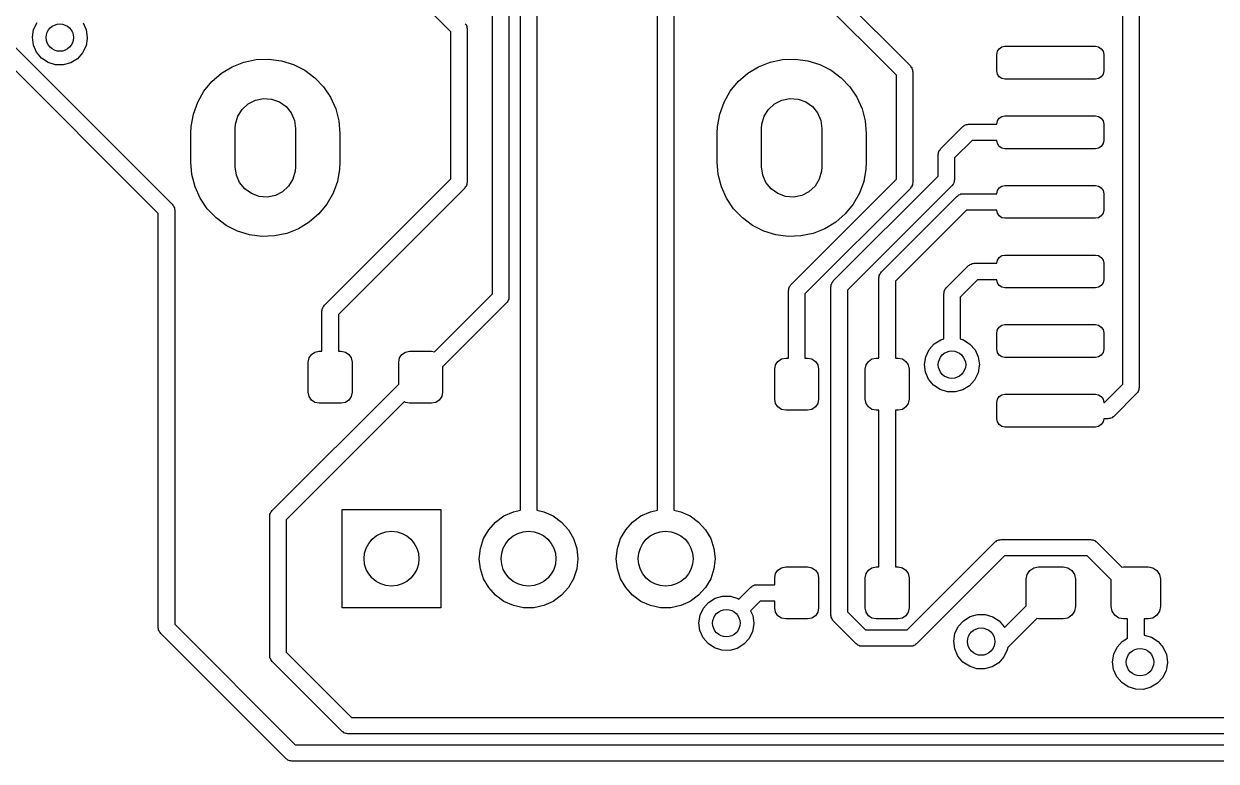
# Model space of a CAD drawing. Extents: x 74 to 208, y -143 to -31.
# Drawn here: x 150.81 to 172.56, y -143.41 to -129.95 of the extents above; entities that cross this region are included whole.
import ezdxf

# ---------------------------------------------------------------- set-up
doc = ezdxf.new("R2010")
doc.units = 0
doc.layers.add('BLACK', color=7, linetype='CONTINUOUS')

msp = doc.modelspace()

# ---------------------------------------------------------------- linework, layer by layer
at = {"layer": 'BLACK', "linetype": 'CONTINUOUS'}
for p, q in [((159.362, -134.875), (159.362, -126.973)), ((170.859, -136.523), (170.859, -126.885)), ((171.159, -126.823), (171.159, -136.585)), ((159.662, -127.035), (159.662, -134.937)), ((159.87, -138.827), (159.87, -127.381)), ((160.17, -127.443), (160.17, -138.827)), ((162.37, -138.827), (162.37, -128.818)), ((162.67, -128.88), (162.67, -138.827)), ((165.41, -129.143), (166.984, -130.717)), ((158.6, -130.097), (157.877, -129.374)), ((166.728, -130.885), (165.217, -129.374)), ((150.993, -130.054), (151.054, -129.926)), ((151.893, -129.931), (151.951, -130.06)), ((158.866, -129.946), (158.88, -129.96)), ((158.88, -129.96), (158.885, -129.979)), ((158.885, -129.979), (158.895, -129.996)), ((158.895, -129.996), (158.895, -130.016)), ((158.895, -130.016), (158.9, -130.035)), ((158.9, -130.035), (158.9, -132.842)), ((150.518, -130.237), (153.522, -133.241)), ((150.972, -130.194), (150.993, -130.054)), ((150.99, -130.335), (150.972, -130.194)), ((151.971, -130.213), (151.948, -130.352)), ((151.951, -130.06), (151.971, -130.2)), ((151.971, -130.2), (151.971, -130.213)), ((158.6, -132.78), (158.6, -130.097)), ((153.266, -133.409), (150.262, -130.405)), ((151.047, -130.465), (150.99, -130.335)), ((151.138, -130.573), (151.047, -130.465)), ((151.948, -130.352), (151.886, -130.48)), ((168.559, -130.508), (168.57, -130.45)), ((168.57, -130.45), (168.603, -130.402)), ((168.603, -130.402), (168.651, -130.369)), ((168.651, -130.369), (168.709, -130.358)), ((168.709, -130.358), (170.359, -130.358)), ((170.359, -130.358), (170.416, -130.369)), ((170.416, -130.369), (170.465, -130.402)), ((170.465, -130.402), (170.497, -130.45)), ((170.497, -130.45), (170.509, -130.508)), ((151.256, -130.652), (151.138, -130.573)), ((151.392, -130.694), (151.256, -130.652)), ((151.533, -130.697), (151.392, -130.694)), ((151.67, -130.659), (151.533, -130.697)), ((151.791, -130.585), (151.67, -130.659)), ((151.886, -130.48), (151.791, -130.585)), ((154.615, -130.732), (154.829, -130.647)), ((154.829, -130.647), (155.054, -130.6)), ((155.054, -130.6), (155.284, -130.592)), ((155.284, -130.592), (155.512, -130.622)), ((155.512, -130.622), (155.732, -130.69)), ((155.732, -130.69), (155.937, -130.794)), ((164.215, -130.732), (164.429, -130.647)), ((164.429, -130.647), (164.654, -130.6)), ((164.654, -130.6), (164.884, -130.592)), ((164.884, -130.592), (165.112, -130.622)), ((165.112, -130.622), (165.332, -130.69)), ((165.332, -130.69), (165.537, -130.794)), ((168.559, -130.808), (168.559, -130.508)), ((170.509, -130.508), (170.509, -130.808)), ((154.245, -131.002), (154.419, -130.851)), ((154.419, -130.851), (154.615, -130.732)), ((155.937, -130.794), (156.121, -130.931)), ((163.845, -131.002), (164.019, -130.851)), ((164.019, -130.851), (164.215, -130.732)), ((165.537, -130.794), (165.721, -130.931)), ((166.728, -132.785), (166.728, -130.885)), ((166.984, -130.717), (166.994, -130.734)), ((166.994, -130.734), (167.008, -130.748)), ((167.008, -130.748), (167.013, -130.767)), ((167.013, -130.767), (167.023, -130.784)), ((167.023, -130.784), (167.023, -130.804)), ((167.023, -130.804), (167.028, -130.823)), ((167.028, -130.823), (167.028, -132.847)), ((168.57, -130.865), (168.559, -130.808)), ((168.603, -130.914), (168.57, -130.865)), ((170.497, -130.865), (170.465, -130.914)), ((170.509, -130.808), (170.497, -130.865)), ((154.099, -131.18), (154.245, -131.002)), ((156.121, -130.931), (156.28, -131.098)), ((156.28, -131.098), (156.408, -131.289)), ((163.699, -131.18), (163.845, -131.002)), ((165.721, -130.931), (165.88, -131.098)), ((165.88, -131.098), (166.008, -131.289)), ((168.651, -130.946), (168.603, -130.914)), ((168.709, -130.958), (168.651, -130.946)), ((170.359, -130.958), (168.709, -130.958)), ((170.416, -130.946), (170.359, -130.958)), ((170.465, -130.914), (170.416, -130.946)), ((153.985, -131.38), (154.099, -131.18)), ((154.906, -131.408), (155.039, -131.341)), ((155.039, -131.341), (155.185, -131.311)), ((155.185, -131.311), (155.334, -131.322)), ((155.334, -131.322), (155.475, -131.373)), ((156.408, -131.289), (156.503, -131.498)), ((163.585, -131.38), (163.699, -131.18)), ((164.506, -131.408), (164.639, -131.341)), ((164.639, -131.341), (164.785, -131.311)), ((164.785, -131.311), (164.934, -131.322)), ((164.934, -131.322), (165.075, -131.373)), ((166.008, -131.289), (166.103, -131.498)), ((153.907, -131.596), (153.985, -131.38)), ((154.718, -131.636), (154.796, -131.509)), ((154.796, -131.509), (154.906, -131.408)), ((155.475, -131.373), (155.597, -131.459)), ((155.597, -131.459), (155.69, -131.575)), ((156.503, -131.498), (156.561, -131.721)), ((163.507, -131.596), (163.585, -131.38)), ((164.318, -131.636), (164.396, -131.509)), ((164.396, -131.509), (164.506, -131.408)), ((165.075, -131.373), (165.197, -131.459)), ((165.197, -131.459), (165.29, -131.575)), ((166.103, -131.498), (166.161, -131.721)), ((153.866, -131.822), (153.907, -131.596)), ((154.67, -131.86), (154.676, -131.78)), ((154.676, -131.78), (154.718, -131.636)), ((155.69, -131.575), (155.75, -131.712)), ((155.75, -131.712), (155.77, -131.86)), ((156.561, -131.721), (156.58, -131.95)), ((163.466, -131.822), (163.507, -131.596)), ((164.27, -131.86), (164.276, -131.78)), ((164.276, -131.78), (164.318, -131.636)), ((165.29, -131.575), (165.35, -131.712)), ((165.35, -131.712), (165.37, -131.86)), ((166.161, -131.721), (166.18, -131.95)), ((167.99, -131.793), (168.008, -131.783)), ((168.008, -131.783), (168.027, -131.783)), ((168.027, -131.783), (168.046, -131.778)), ((168.046, -131.778), (168.559, -131.778)), ((168.559, -131.778), (168.57, -131.72)), ((168.57, -131.72), (168.603, -131.672)), ((168.603, -131.672), (168.651, -131.639)), ((168.651, -131.639), (168.709, -131.628)), ((168.709, -131.628), (170.359, -131.628)), ((170.359, -131.628), (170.416, -131.639)), ((170.416, -131.639), (170.465, -131.672)), ((170.465, -131.672), (170.497, -131.72)), ((170.497, -131.72), (170.509, -131.778)), ((170.509, -131.778), (170.509, -132.078)), ((153.86, -131.95), (153.866, -131.822)), ((153.86, -132.47), (153.86, -131.95)), ((154.67, -132.56), (154.67, -131.86)), ((155.77, -131.86), (155.77, -132.56)), ((156.58, -131.95), (156.58, -132.47)), ((163.46, -131.95), (163.466, -131.822)), ((163.46, -132.47), (163.46, -131.95)), ((164.27, -132.56), (164.27, -131.86)), ((165.37, -131.86), (165.37, -132.56)), ((166.18, -131.95), (166.18, -132.47)), ((167.534, -132.228), (167.94, -131.822)), ((167.94, -131.822), (167.957, -131.812)), ((167.957, -131.812), (167.971, -131.798)), ((167.971, -131.798), (167.99, -131.793)), ((168.109, -132.078), (167.79, -132.396)), ((168.559, -132.078), (168.109, -132.078)), ((168.57, -132.135), (168.559, -132.078)), ((168.603, -132.184), (168.57, -132.135)), ((168.651, -132.216), (168.603, -132.184)), ((168.709, -132.228), (168.651, -132.216)), ((170.416, -132.216), (170.359, -132.228)), ((170.465, -132.184), (170.416, -132.216)), ((170.497, -132.135), (170.465, -132.184)), ((170.509, -132.078), (170.497, -132.135)), ((167.49, -132.334), (167.495, -132.315)), ((167.49, -132.729), (167.49, -132.334)), ((167.495, -132.295), (167.505, -132.278)), ((167.495, -132.315), (167.495, -132.295)), ((167.505, -132.278), (167.51, -132.259)), ((167.51, -132.259), (167.524, -132.245)), ((167.524, -132.245), (167.534, -132.228)), ((167.79, -132.396), (167.79, -132.791)), ((170.359, -132.228), (168.709, -132.228)), ((153.879, -132.699), (153.86, -132.47)), ((154.69, -132.708), (154.67, -132.56)), ((155.764, -132.64), (155.722, -132.784)), ((155.77, -132.56), (155.764, -132.64)), ((156.574, -132.598), (156.533, -132.824)), ((156.58, -132.47), (156.574, -132.598)), ((163.479, -132.699), (163.46, -132.47)), ((164.29, -132.708), (164.27, -132.56)), ((165.364, -132.64), (165.322, -132.784)), ((165.37, -132.56), (165.364, -132.64)), ((166.174, -132.598), (166.133, -132.824)), ((166.18, -132.47), (166.174, -132.598)), ((153.937, -132.922), (153.879, -132.699)), ((154.75, -132.845), (154.69, -132.708)), ((154.843, -132.961), (154.75, -132.845)), ((155.722, -132.784), (155.644, -132.911)), ((156.295, -135.085), (158.6, -132.78)), ((156.533, -132.824), (156.455, -133.04)), ((158.9, -132.842), (158.895, -132.861)), ((158.895, -132.861), (158.895, -132.881)), ((163.537, -132.922), (163.479, -132.699)), ((164.35, -132.845), (164.29, -132.708)), ((164.443, -132.961), (164.35, -132.845)), ((164.804, -134.709), (166.728, -132.785)), ((165.322, -132.784), (165.244, -132.911)), ((165.578, -134.641), (167.49, -132.729)), ((166.133, -132.824), (166.055, -133.04)), ((167.028, -132.847), (167.023, -132.866)), ((167.023, -132.866), (167.023, -132.886)), ((167.77, -132.866), (167.756, -132.88)), ((167.775, -132.847), (167.77, -132.866)), ((167.785, -132.83), (167.775, -132.847)), ((167.79, -132.791), (167.785, -132.81)), ((167.785, -132.81), (167.785, -132.83)), ((154.032, -133.131), (153.937, -132.922)), ((154.965, -133.047), (154.843, -132.961)), ((155.106, -133.098), (154.965, -133.047)), ((155.401, -133.079), (155.255, -133.109)), ((155.534, -133.012), (155.401, -133.079)), ((155.644, -132.911), (155.534, -133.012)), ((156.455, -133.04), (156.341, -133.24)), ((158.856, -132.948), (156.551, -135.253)), ((158.866, -132.931), (158.856, -132.948)), ((158.88, -132.917), (158.866, -132.931)), ((158.885, -132.898), (158.88, -132.917)), ((158.895, -132.881), (158.885, -132.898)), ((163.632, -133.131), (163.537, -132.922)), ((164.565, -133.047), (164.443, -132.961)), ((164.706, -133.098), (164.565, -133.047)), ((165.001, -133.079), (164.855, -133.109)), ((165.134, -133.012), (165.001, -133.079)), ((166.984, -132.953), (165.06, -134.877)), ((165.244, -132.911), (165.134, -133.012)), ((167.746, -132.897), (165.834, -134.809)), ((166.055, -133.04), (165.941, -133.24)), ((166.994, -132.936), (166.984, -132.953)), ((167.008, -132.922), (166.994, -132.936)), ((167.013, -132.903), (167.008, -132.922)), ((167.023, -132.886), (167.013, -132.903)), ((167.756, -132.88), (167.746, -132.897)), ((167.839, -133.092), (167.856, -133.082)), ((167.856, -133.082), (167.87, -133.068)), ((167.87, -133.068), (167.889, -133.063)), ((167.889, -133.063), (167.906, -133.053)), ((167.906, -133.053), (167.926, -133.053)), ((167.926, -133.053), (167.945, -133.048)), ((167.945, -133.048), (168.559, -133.048)), ((168.559, -133.048), (168.57, -132.99)), ((168.57, -132.99), (168.603, -132.942)), ((168.603, -132.942), (168.651, -132.909)), ((168.651, -132.909), (168.709, -132.898)), ((168.709, -132.898), (170.359, -132.898)), ((170.359, -132.898), (170.416, -132.909)), ((170.416, -132.909), (170.465, -132.942)), ((170.465, -132.942), (170.497, -132.99)), ((170.497, -132.99), (170.509, -133.048)), ((170.509, -133.048), (170.509, -133.348)), ((153.522, -133.241), (153.532, -133.258)), ((153.532, -133.258), (153.546, -133.272)), ((153.546, -133.272), (153.551, -133.291)), ((153.551, -133.291), (153.561, -133.308)), ((154.16, -133.322), (154.032, -133.131)), ((155.255, -133.109), (155.106, -133.098)), ((156.341, -133.24), (156.195, -133.418)), ((163.76, -133.322), (163.632, -133.131)), ((164.855, -133.109), (164.706, -133.098)), ((165.941, -133.24), (165.795, -133.418)), ((166.454, -134.476), (167.839, -133.092)), ((153.266, -140.97), (153.266, -133.409)), ((153.561, -133.308), (153.561, -133.328)), ((153.561, -133.328), (153.566, -133.347)), ((153.566, -133.347), (153.566, -140.908)), ((154.319, -133.489), (154.16, -133.322)), ((154.503, -133.626), (154.319, -133.489)), ((156.195, -133.418), (156.021, -133.569)), ((163.919, -133.489), (163.76, -133.322)), ((164.103, -133.626), (163.919, -133.489)), ((165.795, -133.418), (165.621, -133.569)), ((168.007, -133.348), (166.71, -134.645)), ((168.559, -133.348), (168.007, -133.348)), ((168.57, -133.405), (168.559, -133.348)), ((168.603, -133.454), (168.57, -133.405)), ((168.651, -133.486), (168.603, -133.454)), ((168.709, -133.498), (168.651, -133.486)), ((170.359, -133.498), (168.709, -133.498)), ((170.416, -133.486), (170.359, -133.498)), ((170.465, -133.454), (170.416, -133.486)), ((170.497, -133.405), (170.465, -133.454)), ((170.509, -133.348), (170.497, -133.405)), ((154.708, -133.73), (154.503, -133.626)), ((154.928, -133.798), (154.708, -133.73)), ((155.825, -133.688), (155.611, -133.773)), ((156.021, -133.569), (155.825, -133.688)), ((164.308, -133.73), (164.103, -133.626)), ((164.528, -133.798), (164.308, -133.73)), ((165.425, -133.688), (165.211, -133.773)), ((165.621, -133.569), (165.425, -133.688)), ((155.156, -133.828), (154.928, -133.798)), ((155.386, -133.82), (155.156, -133.828)), ((155.611, -133.773), (155.386, -133.82)), ((164.756, -133.828), (164.528, -133.798)), ((164.986, -133.82), (164.756, -133.828)), ((165.211, -133.773), (164.986, -133.82)), ((168.651, -134.179), (168.709, -134.168)), ((168.709, -134.168), (170.359, -134.168)), ((170.359, -134.168), (170.416, -134.179)), ((167.636, -134.768), (168.042, -134.362)), ((168.042, -134.362), (168.059, -134.352)), ((168.059, -134.352), (168.073, -134.338)), ((168.073, -134.338), (168.092, -134.333)), ((168.092, -134.333), (168.109, -134.323)), ((168.109, -134.323), (168.129, -134.323)), ((168.129, -134.323), (168.148, -134.318)), ((168.148, -134.318), (168.559, -134.318)), ((168.559, -134.318), (168.57, -134.26)), ((168.57, -134.26), (168.603, -134.212)), ((168.603, -134.212), (168.651, -134.179)), ((170.416, -134.179), (170.465, -134.212)), ((170.465, -134.212), (170.497, -134.26)), ((170.497, -134.26), (170.509, -134.318)), ((170.509, -134.318), (170.509, -134.618)), ((166.41, -134.582), (166.415, -134.563)), ((166.41, -136.05), (166.41, -134.582)), ((166.415, -134.544), (166.425, -134.526)), ((166.415, -134.563), (166.415, -134.544)), ((166.425, -134.526), (166.43, -134.507)), ((166.43, -134.507), (166.444, -134.493)), ((166.444, -134.493), (166.454, -134.476)), ((164.76, -134.815), (164.765, -134.796)), ((164.76, -136.05), (164.76, -134.815)), ((164.765, -134.776), (164.775, -134.759)), ((164.765, -134.796), (164.765, -134.776)), ((164.775, -134.759), (164.78, -134.74)), ((164.78, -134.74), (164.794, -134.726)), ((164.794, -134.726), (164.804, -134.709)), ((165.534, -134.747), (165.539, -134.728)), ((165.534, -140.741), (165.534, -134.747)), ((165.539, -134.708), (165.549, -134.691)), ((165.539, -134.728), (165.539, -134.708)), ((165.549, -134.691), (165.554, -134.672)), ((165.554, -134.672), (165.568, -134.658)), ((165.568, -134.658), (165.578, -134.641)), ((165.834, -134.809), (165.834, -140.679)), ((166.71, -134.645), (166.71, -136.05)), ((167.597, -134.835), (167.607, -134.818)), ((167.607, -134.818), (167.612, -134.799)), ((167.612, -134.799), (167.626, -134.785)), ((167.626, -134.785), (167.636, -134.768)), ((168.21, -134.618), (167.892, -134.936)), ((168.559, -134.618), (168.21, -134.618)), ((168.57, -134.675), (168.559, -134.618)), ((168.603, -134.724), (168.57, -134.675)), ((168.651, -134.756), (168.603, -134.724)), ((168.709, -134.768), (168.651, -134.756)), ((170.359, -134.768), (168.709, -134.768)), ((170.416, -134.756), (170.359, -134.768)), ((170.465, -134.724), (170.416, -134.756)), ((170.497, -134.675), (170.465, -134.724)), ((170.509, -134.618), (170.497, -134.675)), ((158.303, -135.933), (159.362, -134.875)), ((159.618, -135.043), (158.451, -136.21)), ((159.628, -135.026), (159.618, -135.043)), ((159.642, -135.012), (159.628, -135.026)), ((159.647, -134.993), (159.642, -135.012)), ((159.657, -134.976), (159.647, -134.993)), ((159.662, -134.937), (159.657, -134.956)), ((159.657, -134.956), (159.657, -134.976)), ((165.06, -134.877), (165.06, -136.05)), ((167.592, -134.874), (167.597, -134.855)), ((167.592, -135.698), (167.592, -134.874)), ((167.597, -134.855), (167.597, -134.835)), ((167.892, -134.936), (167.892, -135.698)), ((156.251, -135.191), (156.256, -135.172)), ((156.251, -135.923), (156.251, -135.191)), ((156.256, -135.152), (156.266, -135.135)), ((156.256, -135.172), (156.256, -135.152)), ((156.266, -135.135), (156.271, -135.116)), ((156.271, -135.116), (156.285, -135.102)), ((156.285, -135.102), (156.295, -135.085)), ((156.551, -135.253), (156.551, -135.923)), ((168.603, -135.482), (168.651, -135.449)), ((168.651, -135.449), (168.709, -135.438)), ((168.709, -135.438), (170.359, -135.438)), ((170.359, -135.438), (170.416, -135.449)), ((170.416, -135.449), (170.465, -135.482)), ((168.559, -135.588), (168.57, -135.53)), ((168.559, -135.888), (168.559, -135.588)), ((168.57, -135.53), (168.603, -135.482)), ((170.465, -135.482), (170.497, -135.53)), ((170.497, -135.53), (170.509, -135.588)), ((170.509, -135.588), (170.509, -135.888)), ((167.263, -136.023), (167.324, -135.895)), ((167.324, -135.895), (167.418, -135.789)), ((167.418, -135.789), (167.537, -135.713)), ((167.537, -135.713), (167.592, -135.698)), ((167.892, -135.698), (167.951, -135.716)), ((167.951, -135.716), (168.07, -135.793)), ((168.07, -135.793), (168.163, -135.9)), ((168.163, -135.9), (168.222, -136.029)), ((168.57, -135.945), (168.559, -135.888)), ((170.509, -135.888), (170.497, -135.945)), ((156.001, -136.123), (156.016, -136.046)), ((156.001, -136.673), (156.001, -136.123)), ((156.016, -136.046), (156.06, -135.982)), ((156.06, -135.982), (156.124, -135.938)), ((156.124, -135.938), (156.201, -135.923)), ((156.201, -135.923), (156.251, -135.923)), ((156.551, -135.923), (156.601, -135.923)), ((156.601, -135.923), (156.678, -135.938)), ((156.678, -135.938), (156.742, -135.982)), ((156.742, -135.982), (156.786, -136.046)), ((156.786, -136.046), (156.801, -136.123)), ((156.801, -136.123), (156.801, -136.673)), ((157.651, -136.123), (157.666, -136.046)), ((157.651, -136.523), (157.651, -136.123)), ((157.666, -136.046), (157.71, -135.982)), ((157.71, -135.982), (157.774, -135.938)), ((157.774, -135.938), (157.851, -135.923)), ((157.851, -135.923), (158.251, -135.923)), ((158.251, -135.923), (158.303, -135.933)), ((164.525, -136.173), (164.569, -136.109)), ((164.569, -136.109), (164.633, -136.065)), ((164.633, -136.065), (164.71, -136.05)), ((164.71, -136.05), (164.76, -136.05)), ((165.06, -136.05), (165.11, -136.05)), ((165.11, -136.05), (165.187, -136.065)), ((165.187, -136.065), (165.251, -136.109)), ((165.251, -136.109), (165.295, -136.173)), ((166.175, -136.173), (166.219, -136.109)), ((166.219, -136.109), (166.283, -136.065)), ((166.283, -136.065), (166.36, -136.05)), ((166.36, -136.05), (166.41, -136.05)), ((166.71, -136.05), (166.76, -136.05)), ((166.76, -136.05), (166.837, -136.065)), ((166.837, -136.065), (166.901, -136.109)), ((166.901, -136.109), (166.945, -136.173)), ((167.242, -136.163), (167.263, -136.023)), ((168.222, -136.029), (168.242, -136.169)), ((168.603, -135.994), (168.57, -135.945)), ((168.651, -136.026), (168.603, -135.994)), ((168.709, -136.038), (168.651, -136.026)), ((170.359, -136.038), (168.709, -136.038)), ((170.416, -136.026), (170.359, -136.038)), ((170.465, -135.994), (170.416, -136.026)), ((170.497, -135.945), (170.465, -135.994)), ((158.451, -136.21), (158.451, -136.673)), ((164.51, -136.25), (164.525, -136.173)), ((164.51, -136.8), (164.51, -136.25)), ((165.295, -136.173), (165.31, -136.25)), ((165.31, -136.25), (165.31, -136.8)), ((166.16, -136.25), (166.175, -136.173)), ((166.16, -136.8), (166.16, -136.25)), ((166.945, -136.173), (166.96, -136.25)), ((166.96, -136.25), (166.96, -136.8)), ((167.26, -136.304), (167.242, -136.163)), ((167.317, -136.434), (167.26, -136.304)), ((168.218, -136.321), (168.156, -136.449)), ((168.241, -136.182), (168.218, -136.321)), ((168.242, -136.169), (168.241, -136.182)), ((155.342, -138.832), (157.651, -136.523)), ((167.408, -136.542), (167.317, -136.434)), ((167.526, -136.621), (167.408, -136.542)), ((168.061, -136.554), (167.94, -136.628)), ((168.156, -136.449), (168.061, -136.554)), ((170.524, -136.858), (170.859, -136.523)), ((156.016, -136.75), (156.001, -136.673)), ((156.06, -136.814), (156.016, -136.75)), ((156.786, -136.75), (156.742, -136.814)), ((156.801, -136.673), (156.786, -136.75)), ((158.436, -136.75), (158.392, -136.814)), ((158.451, -136.673), (158.436, -136.75)), ((167.662, -136.663), (167.526, -136.621)), ((167.803, -136.666), (167.662, -136.663)), ((167.94, -136.628), (167.803, -136.666)), ((168.57, -136.8), (168.603, -136.752)), ((168.603, -136.752), (168.651, -136.719)), ((168.651, -136.719), (168.709, -136.708)), ((168.709, -136.708), (170.359, -136.708)), ((170.359, -136.708), (170.416, -136.719)), ((170.416, -136.719), (170.465, -136.752)), ((170.465, -136.752), (170.497, -136.8)), ((171.115, -136.692), (170.692, -137.114)), ((171.124, -136.674), (171.115, -136.692)), ((171.138, -136.66), (171.124, -136.674)), ((171.144, -136.641), (171.138, -136.66)), ((171.153, -136.624), (171.144, -136.641)), ((171.159, -136.585), (171.153, -136.605)), ((171.153, -136.605), (171.153, -136.624)), ((157.754, -136.844), (155.598, -139)), ((156.124, -136.858), (156.06, -136.814)), ((156.201, -136.873), (156.124, -136.858)), ((156.601, -136.873), (156.201, -136.873)), ((156.678, -136.858), (156.601, -136.873)), ((156.742, -136.814), (156.678, -136.858)), ((157.774, -136.858), (157.754, -136.844)), ((157.851, -136.873), (157.774, -136.858)), ((158.251, -136.873), (157.851, -136.873)), ((158.328, -136.858), (158.251, -136.873)), ((158.392, -136.814), (158.328, -136.858)), ((164.525, -136.877), (164.51, -136.8)), ((164.569, -136.941), (164.525, -136.877)), ((164.633, -136.985), (164.569, -136.941)), ((164.71, -137), (164.633, -136.985)), ((165.11, -137), (164.71, -137)), ((165.187, -136.985), (165.11, -137)), ((165.251, -136.941), (165.187, -136.985)), ((165.295, -136.877), (165.251, -136.941)), ((165.31, -136.8), (165.295, -136.877)), ((166.175, -136.877), (166.16, -136.8)), ((166.219, -136.941), (166.175, -136.877)), ((166.283, -136.985), (166.219, -136.941)), ((166.36, -137), (166.283, -136.985)), ((166.41, -137), (166.36, -137)), ((166.41, -139.86), (166.41, -137)), ((166.76, -137), (166.71, -137)), ((166.71, -137), (166.71, -139.86)), ((166.837, -136.985), (166.76, -137)), ((166.901, -136.941), (166.837, -136.985)), ((166.945, -136.877), (166.901, -136.941)), ((166.96, -136.8), (166.945, -136.877)), ((168.559, -136.858), (168.57, -136.8)), ((168.559, -137.158), (168.559, -136.858)), ((170.497, -136.8), (170.509, -136.858)), ((170.509, -136.858), (170.524, -136.858)), ((168.57, -137.215), (168.559, -137.158)), ((168.603, -137.264), (168.57, -137.215)), ((170.497, -137.215), (170.465, -137.264)), ((170.509, -137.158), (170.497, -137.215)), ((170.586, -137.158), (170.509, -137.158)), ((170.605, -137.152), (170.586, -137.158)), ((170.625, -137.152), (170.605, -137.152)), ((170.642, -137.143), (170.625, -137.152)), ((170.661, -137.138), (170.642, -137.143)), ((170.675, -137.124), (170.661, -137.138)), ((170.692, -137.114), (170.675, -137.124)), ((168.651, -137.296), (168.603, -137.264)), ((168.709, -137.308), (168.651, -137.296)), ((170.359, -137.308), (168.709, -137.308)), ((170.416, -137.296), (170.359, -137.308)), ((170.465, -137.264), (170.416, -137.296)), ((155.298, -138.938), (155.303, -138.919)), ((155.298, -141.478), (155.298, -138.938)), ((155.303, -138.899), (155.313, -138.882)), ((155.303, -138.919), (155.303, -138.899)), ((155.313, -138.882), (155.318, -138.863)), ((155.318, -138.863), (155.332, -138.849)), ((155.332, -138.849), (155.342, -138.832)), ((156.62, -140.61), (156.62, -138.81)), ((156.62, -138.81), (158.42, -138.81)), ((158.42, -138.81), (158.42, -140.61)), ((159.418, -139.041), (159.57, -138.931)), ((159.57, -138.931), (159.742, -138.854)), ((159.742, -138.854), (159.87, -138.827)), ((160.17, -138.827), (160.298, -138.854)), ((160.298, -138.854), (160.47, -138.931)), ((160.47, -138.931), (160.622, -139.041)), ((161.918, -139.041), (162.07, -138.931)), ((162.07, -138.931), (162.242, -138.854)), ((162.242, -138.854), (162.37, -138.827)), ((162.67, -138.827), (162.798, -138.854)), ((162.798, -138.854), (162.97, -138.931)), ((162.97, -138.931), (163.122, -139.041)), ((155.598, -139), (155.598, -141.416)), ((159.292, -139.181), (159.418, -139.041)), ((160.622, -139.041), (160.748, -139.181)), ((161.792, -139.181), (161.918, -139.041)), ((163.122, -139.041), (163.248, -139.181)), ((159.14, -139.523), (159.198, -139.344)), ((159.198, -139.344), (159.292, -139.181)), ((160.748, -139.181), (160.842, -139.344)), ((160.842, -139.344), (160.9, -139.523)), ((161.64, -139.523), (161.698, -139.344)), ((161.698, -139.344), (161.792, -139.181)), ((163.248, -139.181), (163.342, -139.344)), ((163.342, -139.344), (163.4, -139.523)), ((168.532, -139.404), (168.549, -139.394)), ((168.549, -139.394), (168.563, -139.38)), ((168.563, -139.38), (168.582, -139.375)), ((168.582, -139.375), (168.599, -139.365)), ((168.599, -139.365), (168.619, -139.365)), ((168.619, -139.365), (168.638, -139.36)), ((168.638, -139.36), (170.27, -139.36)), ((170.27, -139.36), (170.289, -139.365)), ((170.289, -139.365), (170.309, -139.365)), ((170.309, -139.365), (170.326, -139.375)), ((170.326, -139.375), (170.345, -139.38)), ((170.345, -139.38), (170.359, -139.394)), ((170.359, -139.394), (170.376, -139.404)), ((159.12, -139.71), (159.14, -139.523)), ((160.9, -139.523), (160.92, -139.71)), ((161.62, -139.71), (161.64, -139.523)), ((163.4, -139.523), (163.42, -139.71)), ((166.926, -141.01), (168.532, -139.404)), ((170.376, -139.404), (170.838, -139.866)), ((159.14, -139.897), (159.12, -139.71)), ((160.92, -139.71), (160.9, -139.897)), ((161.64, -139.897), (161.62, -139.71)), ((163.42, -139.71), (163.4, -139.897)), ((168.7, -139.66), (167.094, -141.266)), ((170.208, -139.66), (168.7, -139.66)), ((170.645, -140.097), (170.208, -139.66)), ((159.198, -140.076), (159.14, -139.897)), ((160.9, -139.897), (160.842, -140.076)), ((161.698, -140.076), (161.64, -139.897)), ((163.4, -139.897), (163.342, -140.076)), ((164.51, -140.06), (164.525, -139.983)), ((164.525, -139.983), (164.569, -139.919)), ((164.569, -139.919), (164.633, -139.875)), ((164.633, -139.875), (164.71, -139.86)), ((164.71, -139.86), (165.11, -139.86)), ((165.11, -139.86), (165.187, -139.875)), ((165.187, -139.875), (165.251, -139.919)), ((165.251, -139.919), (165.295, -139.983)), ((165.295, -139.983), (165.31, -140.06)), ((166.16, -140.06), (166.175, -139.983)), ((166.175, -139.983), (166.219, -139.919)), ((166.219, -139.919), (166.283, -139.875)), ((166.283, -139.875), (166.36, -139.86)), ((166.36, -139.86), (166.41, -139.86)), ((166.71, -139.86), (166.76, -139.86)), ((166.76, -139.86), (166.837, -139.875)), ((166.837, -139.875), (166.901, -139.919)), ((166.901, -139.919), (166.945, -139.983)), ((166.945, -139.983), (166.96, -140.06)), ((169.095, -140.085), (169.112, -139.999)), ((169.112, -139.999), (169.161, -139.926)), ((169.161, -139.926), (169.234, -139.877)), ((169.234, -139.877), (169.32, -139.86)), ((169.32, -139.86), (169.77, -139.86)), ((169.77, -139.86), (169.856, -139.877)), ((169.856, -139.877), (169.929, -139.926)), ((169.929, -139.926), (169.978, -139.999)), ((169.978, -139.999), (169.995, -140.085)), ((170.838, -139.866), (170.87, -139.86)), ((170.87, -139.86), (171.32, -139.86)), ((171.32, -139.86), (171.406, -139.877)), ((171.406, -139.877), (171.479, -139.926)), ((171.479, -139.926), (171.528, -139.999)), ((171.528, -139.999), (171.545, -140.085)), ((159.292, -140.239), (159.198, -140.076)), ((159.418, -140.379), (159.292, -140.239)), ((160.748, -140.239), (160.622, -140.379)), ((160.842, -140.076), (160.748, -140.239)), ((161.792, -140.239), (161.698, -140.076)), ((161.918, -140.379), (161.792, -140.239)), ((163.248, -140.239), (163.122, -140.379)), ((163.342, -140.076), (163.248, -140.239)), ((163.856, -140.447), (164.074, -140.229)), ((164.074, -140.229), (164.091, -140.219)), ((164.091, -140.219), (164.105, -140.205)), ((164.105, -140.205), (164.124, -140.2)), ((164.124, -140.2), (164.141, -140.19)), ((164.141, -140.19), (164.161, -140.19)), ((164.161, -140.19), (164.18, -140.185)), ((164.18, -140.185), (164.51, -140.185)), ((164.51, -140.185), (164.51, -140.06)), ((165.31, -140.06), (165.31, -140.61)), ((166.16, -140.61), (166.16, -140.06)), ((166.96, -140.06), (166.96, -140.61)), ((169.095, -140.573), (169.095, -140.085)), ((169.995, -140.085), (169.995, -140.585)), ((170.645, -140.585), (170.645, -140.097)), ((171.545, -140.085), (171.545, -140.585)), ((159.57, -140.489), (159.418, -140.379)), ((160.622, -140.379), (160.47, -140.489)), ((162.07, -140.489), (161.918, -140.379)), ((163.122, -140.379), (162.97, -140.489)), ((163.303, -140.507), (163.423, -140.432)), ((163.423, -140.432), (163.559, -140.393)), ((163.559, -140.393), (163.701, -140.394)), ((163.701, -140.394), (163.837, -140.434)), ((163.837, -140.434), (163.856, -140.447)), ((158.42, -140.61), (156.62, -140.61)), ((159.742, -140.566), (159.57, -140.489)), ((159.926, -140.605), (159.742, -140.566)), ((160.114, -140.605), (159.926, -140.605)), ((160.298, -140.566), (160.114, -140.605)), ((160.47, -140.489), (160.298, -140.566)), ((162.242, -140.566), (162.07, -140.489)), ((162.426, -140.605), (162.242, -140.566)), ((162.614, -140.605), (162.426, -140.605)), ((162.798, -140.566), (162.614, -140.605)), ((162.97, -140.489), (162.798, -140.566)), ((163.149, -140.742), (163.209, -140.614)), ((163.209, -140.614), (163.303, -140.507)), ((164.242, -140.485), (164.067, -140.66)), ((164.067, -140.66), (164.107, -140.748)), ((164.51, -140.485), (164.242, -140.485)), ((164.51, -140.61), (164.51, -140.485)), ((164.525, -140.687), (164.51, -140.61)), ((164.569, -140.751), (164.525, -140.687)), ((165.295, -140.687), (165.251, -140.751)), ((165.31, -140.61), (165.295, -140.687)), ((165.834, -140.679), (166.164, -141.01)), ((166.175, -140.687), (166.16, -140.61)), ((166.219, -140.751), (166.175, -140.687)), ((166.945, -140.687), (166.901, -140.751)), ((166.96, -140.61), (166.945, -140.687)), ((168.702, -140.966), (169.095, -140.573)), ((169.978, -140.671), (169.929, -140.744)), ((169.995, -140.585), (169.978, -140.671)), ((170.662, -140.671), (170.645, -140.585)), ((170.711, -140.744), (170.662, -140.671)), ((171.528, -140.671), (171.479, -140.744)), ((171.545, -140.585), (171.528, -140.671)), ((153.566, -140.908), (155.764, -143.106)), ((163.127, -140.882), (163.149, -140.742)), ((163.145, -141.023), (163.127, -140.882)), ((164.127, -140.9), (164.103, -141.04)), ((164.107, -140.748), (164.127, -140.888)), ((164.127, -140.888), (164.127, -140.9)), ((164.633, -140.795), (164.569, -140.751)), ((164.71, -140.81), (164.633, -140.795)), ((165.11, -140.81), (164.71, -140.81)), ((165.187, -140.795), (165.11, -140.81)), ((165.251, -140.751), (165.187, -140.795)), ((165.539, -140.76), (165.534, -140.741)), ((165.539, -140.78), (165.539, -140.76)), ((165.549, -140.797), (165.539, -140.78)), ((165.554, -140.816), (165.549, -140.797)), ((165.568, -140.83), (165.554, -140.816)), ((165.578, -140.847), (165.568, -140.83)), ((165.996, -141.266), (165.578, -140.847)), ((166.283, -140.795), (166.219, -140.751)), ((166.36, -140.81), (166.283, -140.795)), ((166.76, -140.81), (166.36, -140.81)), ((166.837, -140.795), (166.76, -140.81)), ((166.901, -140.751), (166.837, -140.795)), ((167.857, -140.949), (167.951, -140.843)), ((167.951, -140.843), (168.071, -140.768)), ((168.071, -140.768), (168.207, -140.729)), ((168.207, -140.729), (168.349, -140.729)), ((168.349, -140.729), (168.485, -140.77)), ((168.485, -140.77), (168.604, -140.847)), ((168.604, -140.847), (168.696, -140.955)), ((169.288, -140.804), (168.762, -141.33)), ((169.32, -140.81), (169.288, -140.804)), ((169.77, -140.81), (169.32, -140.81)), ((169.856, -140.793), (169.77, -140.81)), ((169.929, -140.744), (169.856, -140.793)), ((170.784, -140.793), (170.711, -140.744)), ((170.87, -140.81), (170.784, -140.793)), ((170.945, -140.81), (170.87, -140.81)), ((170.945, -141.158), (170.945, -140.81)), ((171.32, -140.81), (171.245, -140.81)), ((171.245, -140.81), (171.245, -141.105)), ((171.406, -140.793), (171.32, -140.81)), ((171.479, -140.744), (171.406, -140.793)), ((153.271, -140.989), (153.266, -140.97)), ((153.271, -141.009), (153.271, -140.989)), ((153.281, -141.026), (153.271, -141.009)), ((153.286, -141.045), (153.281, -141.026)), ((153.3, -141.059), (153.286, -141.045)), ((153.31, -141.076), (153.3, -141.059)), ((155.596, -143.362), (153.31, -141.076)), ((163.202, -141.152), (163.145, -141.023)), ((164.103, -141.04), (164.041, -141.168)), ((166.164, -141.01), (166.926, -141.01)), ((167.775, -141.218), (167.797, -141.078)), ((167.797, -141.078), (167.857, -140.949)), ((168.696, -140.955), (168.702, -140.966)), ((171.245, -141.105), (171.246, -141.105)), ((171.246, -141.105), (171.382, -141.145)), ((163.294, -141.261), (163.202, -141.152)), ((163.412, -141.339), (163.294, -141.261)), ((163.547, -141.382), (163.412, -141.339)), ((163.825, -141.347), (163.689, -141.384)), ((163.946, -141.273), (163.825, -141.347)), ((164.041, -141.168), (163.946, -141.273)), ((166.013, -141.275), (165.996, -141.266)), ((166.027, -141.289), (166.013, -141.275)), ((166.046, -141.295), (166.027, -141.289)), ((166.063, -141.304), (166.046, -141.295)), ((166.083, -141.304), (166.063, -141.304)), ((166.102, -141.309), (166.083, -141.304)), ((166.988, -141.309), (166.102, -141.309)), ((167.007, -141.304), (166.988, -141.309)), ((167.027, -141.304), (167.007, -141.304)), ((167.044, -141.295), (167.027, -141.304)), ((167.063, -141.289), (167.044, -141.295)), ((167.077, -141.275), (167.063, -141.289)), ((167.094, -141.266), (167.077, -141.275)), ((167.793, -141.358), (167.775, -141.218)), ((168.759, -141.332), (168.751, -141.376)), ((168.762, -141.33), (168.759, -141.332)), ((170.694, -141.453), (170.755, -141.325)), ((170.755, -141.325), (170.848, -141.219)), ((170.848, -141.219), (170.945, -141.158)), ((171.382, -141.145), (171.501, -141.223)), ((171.501, -141.223), (171.594, -141.33)), ((171.594, -141.33), (171.652, -141.459)), ((155.303, -141.497), (155.298, -141.478)), ((155.303, -141.517), (155.303, -141.497)), ((155.313, -141.534), (155.303, -141.517)), ((155.318, -141.553), (155.313, -141.534)), ((155.332, -141.567), (155.318, -141.553)), ((155.342, -141.584), (155.332, -141.567)), ((155.598, -141.416), (156.789, -142.606)), ((163.689, -141.384), (163.547, -141.382)), ((167.851, -141.488), (167.793, -141.358)), ((167.942, -141.597), (167.851, -141.488)), ((168.69, -141.504), (168.594, -141.609)), ((168.751, -141.376), (168.69, -141.504)), ((170.672, -141.593), (170.694, -141.453)), ((171.652, -141.459), (171.672, -141.599)), ((156.62, -142.863), (155.342, -141.584)), ((168.06, -141.675), (167.942, -141.597)), ((168.195, -141.718), (168.06, -141.675)), ((168.337, -141.72), (168.195, -141.718)), ((168.474, -141.683), (168.337, -141.72)), ((168.594, -141.609), (168.474, -141.683)), ((170.691, -141.734), (170.672, -141.593)), ((170.748, -141.864), (170.691, -141.734)), ((171.649, -141.751), (171.587, -141.879)), ((171.672, -141.612), (171.649, -141.751)), ((171.672, -141.599), (171.672, -141.612)), ((170.839, -141.972), (170.748, -141.864)), ((170.957, -142.051), (170.839, -141.972)), ((171.492, -141.984), (171.371, -142.058)), ((171.587, -141.879), (171.492, -141.984)), ((171.093, -142.093), (170.957, -142.051)), ((171.234, -142.095), (171.093, -142.093)), ((171.371, -142.058), (171.234, -142.095)), ((156.789, -142.606), (175.697, -142.606)), ((156.638, -142.872), (156.62, -142.863)), ((156.651, -142.886), (156.638, -142.872)), ((156.671, -142.892), (156.651, -142.886)), ((156.688, -142.901), (156.671, -142.892)), ((156.707, -142.901), (156.688, -142.901)), ((156.726, -142.906), (156.707, -142.901)), ((175.76, -142.906), (156.726, -142.906)), ((155.764, -143.106), (176.722, -143.106)), ((155.613, -143.372), (155.596, -143.362)), ((155.627, -143.386), (155.613, -143.372)), ((155.646, -143.391), (155.627, -143.386)), ((155.663, -143.401), (155.646, -143.391)), ((155.683, -143.401), (155.663, -143.401)), ((155.702, -143.406), (155.683, -143.401)), ((176.784, -143.406), (155.702, -143.406))]:
    msp.add_line(p, q, dxfattribs=at)
at = {"layer": 'BLACK'}
for centre, radius in [((151.471, -130.2), 0.25), ((167.742, -136.169), 0.25), ((157.52, -139.71), 0.5), ((160.02, -139.71), 0.5), ((162.52, -139.71), 0.5), ((163.627, -140.888), 0.25), ((168.275, -141.224), 0.25), ((171.172, -141.599), 0.25)]:
    msp.add_circle(centre, radius, dxfattribs=at)

doc.saveas('drawing.dxf')
